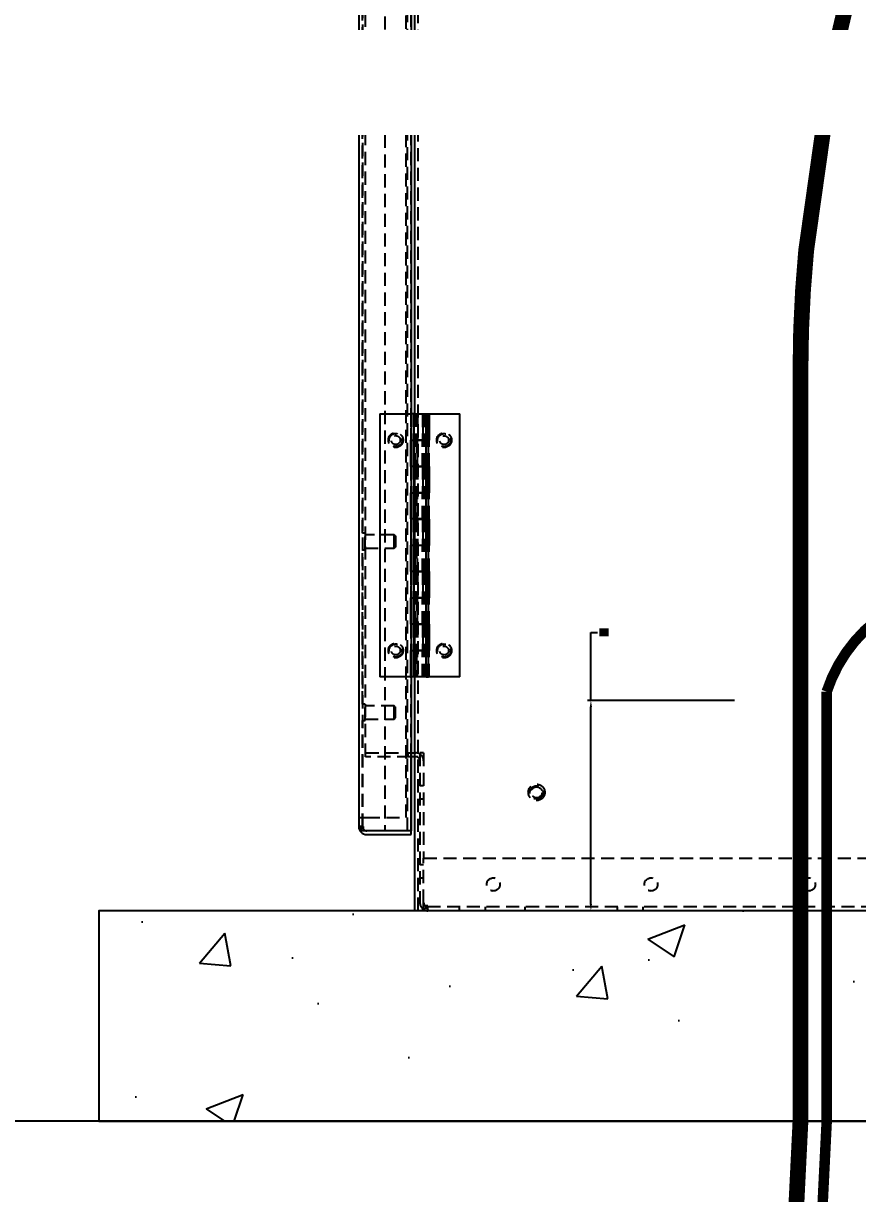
# Model space of a CAD drawing. Header units: feet. Extents: x -208 to 2089, y -974 to 342.
# Drawn here: x 1206.83 to 1222.7, y 88.85 to 111.1 of the extents above; entities that cross this region are included whole.
import ezdxf
from ezdxf import colors
from ezdxf.entities.mleader import LeaderData, LeaderLine
from ezdxf.math import Vec2, Vec3

# ---------------------------------------------------------------- set-up
doc = ezdxf.new("R2010")
doc.units = ezdxf.units.FT
doc.header["$MEASUREMENT"] = 0
doc.linetypes.add('HIDDEN', pattern=[0.375, 0.25, -0.125])
doc.layers.get('Defpoints').update_dxf_attribs({"color": 5})
for name, color, linetype in [('CONC-HATCH', 253, 'Continuous'), ('E-CABL-FO', 120, 'FIBER_OPTIC'), ('E-CABL-UG4', 64, 'GROUND_WIRE_G4'), ('E-DETL', 7, 'Continuous'), ('E-EQPM-ENCL', 8, 'Continuous'), ('E-FIN-GR', 4, 'Continuous'), ('G-ANNO-TEXT', 1, 'Continuous')]:
    doc.layers.add(name, color=color, linetype=linetype)
doc.styles.add('NEI-A', font='arial.ttf', dxfattribs={"height": 0.1})
doc.linetypes.add('FIBER_OPTIC', pattern='A,0.2,-0.05,0,-0.05,0.2,-0.15,["FO",Standard,S=0.1,R=0,X=-0.04,Y=-0.05],-0.25,0.2,-0.05,0,-0.05', length=1.2)
doc.linetypes.add('GROUND_WIRE_G4', pattern='A,1,-0.2,["G4",Standard,S=0.1,R=0,X=-0.1,Y=-0.05],-0.2', length=1.4)
doc.dimstyles.new('NEI-A', dxfattribs={"dimtxt": 0.1, "dimasz": 0.125, "dimexe": 0.0625, "dimexo": 0.0625, "dimgap": 0.0625, "dimtad": 0, "dimtih": 1, "dimtoh": 1, "dimdec": 4, "dimzin": 3, "dimdsep": 46, "dimlunit": 4, "dimtxsty": 'NEI-A', "dimcen": 0, "dimclrt": 256, "dimadec": 0, "dimazin": 0, "dimtfac": 0.75, "dimtdec": 4, "dimtofl": 0, "dimtmove": 0, "dimatfit": 3, "dimfxl": 1, "dimtfill": 2, "dimtfillclr": 256, "dimfrac": 1, "dimtolj": 1, "dimtzin": 0, "dimarcsym": 0})

# ---------------------------------------------------------------- blocks, each defined once
blk = doc.blocks.new('*D26')
at = {"layer": 'Defpoints', "color": 0, "transparency": 16777216}
for p in [(1217.627, 98.229), (1220.419, 98.229), (1220.613, 94.229)]:
    blk.add_point(p, dxfattribs=at)
at = {"layer": 'G-ANNO-TEXT', "color": 0, "lineweight": -2, "transparency": 16777216}
for p, q in [((1217.627, 98.229), (1217.627, 99.522)), ((1217.627, 99.522), (1217.752, 99.522)), ((1220.357, 98.229), (1217.565, 98.229)), ((1217.627, 94.354), (1217.627, 98.104)), ((1220.551, 94.229), (1217.565, 94.229))]:
    blk.add_line(p, q, dxfattribs=at)
at = {"layer": 'G-ANNO-TEXT', "color": 0, "transparency": 16777216}
for points in [[(1217.606, 98.104), (1217.648, 98.104), (1217.627, 98.229)], [(1217.606, 94.354), (1217.648, 94.354), (1217.627, 94.229)]]:
    blk.add_solid(points, dxfattribs=at)
at = {"layer": 'G-ANNO-TEXT', "transparency": 16777216, "insert": (1217.874, 99.522), "char_height": 0.1, "attachment_point": 5, "style": 'NEI-A', "bg_fill": 1, "box_fill_scale": 1.25, "bg_fill_color": 256, "bg_fill_transparency": 0}
blk.add_mtext('\\A1;4"', dxfattribs=at)

msp = doc.modelspace()

# ---------------------------------------------------------------- hatches: boundary and pattern name
at = {"layer": 'CONC-HATCH'}
h = msp.add_hatch(dxfattribs=at)
h.set_pattern_fill('AR-CONC', color=256)
h.set_pattern_definition([(50, (1110.912, 57.507), (7.1726, -0.62752), [0.75, -8.25]), (355, (1110.912, 57.507), (-1.3875, 7.52192), [0.6, -6.6]), (100.4514, (1111.51, 57.4545), (5.7851, 6.8944), [0.6374, -7.01142]), (46.184, (1110.912, 59.507), (10.6724, -1.6552), [1.125, -12.375]), (96.636, (1111.801, 59.369), (9.3466, 9.7412), [0.9561, -10.5171]), (351.184, (1110.912, 59.507), (9.3466, 9.7412), [0.9, -9.9]), (21, (1111.912, 59.007), (5.96907, -4.0262), [0.75, -8.25]), (326, (1111.912, 59.007), (2.43315, 7.2515), [0.6, -6.6]), (71.4514, (1112.4095, 58.671), (8.40222, 3.2253), [0.6374, -7.01142]), (37.5, (1110.912, 57.5068), (0.1216, 3.32894), [0, -6.52, 0, -6.7, 0, -6.625]), (7.5, (1110.912, 57.5068), (2.6307, 3.94412), [0, -3.82, 0, -6.37, 0, -2.525]), (327.5, (1108.682, 57.5068), (5.338224, -0.22555), [0, -2.5, 0, -7.8, 0, -10.35]), (317.5, (1107.682, 57.507), (5.83186, 1.00105), [0, -3.25, 0, -5.18, 0, -7.35])])
h.paths.add_polyline_path([(1208.2712, 94.22906), (1208.2712, 90.22906), (1220.61335, 90.22906), (1220.61335, 94.22906)])
h.paths.add_polyline_path([(1222.61335, 90.22906), (1224.00105, 90.22906), (1224.00105, 94.22906), (1222.61335, 94.22906)])
h.paths.add_polyline_path([(1226.00105, 94.22906), (1226.00105, 90.22906), (1238.3432, 90.22906), (1238.3432, 94.22906)])

# ---------------------------------------------------------------- linework, layer by layer
at = {"layer": 'E-CABL-FO', "linetype": 'Continuous', "const_width": 0.3, "flags": 128}
msp.add_lwpolyline([(1228.06179, 133.81665, -0.11303153), (1225.71871, 120.84556, 0.09117732), (1221.72168, 106.78161, 0.02376714), (1221.61335, 104.50383), (1221.61335, 90.22906, -0.41421356), (1196.61335, 65.22906), (1181.2712, 65.22906)], format="xyb", dxfattribs=at)
at = {"layer": 'E-CABL-UG4', "linetype": 'Continuous', "const_width": 0.2, "flags": 128}
msp.add_lwpolyline([(1230.55281, 103.62918, -0.05586479), (1229.89788, 99.69343, -0.70140316), (1227.0012, 99.35308, 0.58687806), (1222.11257, 98.39505), (1222.11257, 90.22906, -0.41421356), (1196.61335, 64.72983), (1182.84716, 64.72983)], format="xyb", dxfattribs=at)
at = {"layer": 'E-DETL'}
msp.add_lwpolyline([(1208.2712, 90.22906), (1238.3432, 90.22906), (1238.3432, 94.22906), (1208.2712, 94.22906)], close=True, dxfattribs=at)
at = {"layer": 'E-EQPM-ENCL', "linetype": 'HIDDEN'}
for p, q in [((1214.3432, 94.22906), (1214.3432, 154.15706)), ((1213.28258, 150.45205), (1213.28258, 95.82906)), ((1213.3432, 97.15706), (1213.3432, 149.15706)), ((1213.71104, 149.10706), (1213.71104, 95.74906)), ((1214.11402, 95.99906), (1214.11402, 149.11606)), ((1214.13905, 95.74906), (1214.13905, 149.10706)), ((1214.21105, 97.15706), (1214.21104, 149.10706)), ((1213.28302, 101.40531), (1213.28302, 144.87581)), ((1213.21102, 121.42556), (1213.21102, 95.82906)), ((1214.20035, 103.67706), (1214.20035, 103.17707)), ((1214.21057, 103.67706), (1214.21057, 98.67706)), ((1214.21833, 103.67706), (1214.21833, 103.17707)), ((1214.25806, 103.67606), (1214.33907, 103.67606)), ((1214.2712, 103.67706), (1214.2712, 98.67606)), ((1214.28606, 103.67706), (1214.28606, 103.17707)), ((1214.31307, 103.67706), (1214.31307, 103.17707)), ((1214.32745, 103.67706), (1214.32745, 103.17707)), ((1214.33907, 103.67606), (1214.53281, 103.67606)), ((1214.42368, 103.67606), (1214.42368, 103.17606)), ((1214.43806, 103.17707), (1214.43806, 103.67706)), ((1214.46507, 103.67606), (1214.46507, 103.17606)), ((1214.54157, 103.67606), (1214.54157, 103.17606)), ((1214.20957, 102.67705), (1214.20957, 103.17707)), ((1214.25806, 103.17707), (1214.25807, 103.17706)), ((1214.25807, 103.17707), (1214.25806, 103.17606)), ((1214.28606, 102.67705), (1214.28606, 103.17707)), ((1214.31307, 103.17707), (1214.31307, 103.17606)), ((1214.31307, 103.17606), (1214.31307, 102.67606)), ((1214.32745, 102.67705), (1214.32745, 103.17707)), ((1214.42368, 102.67606), (1214.42368, 103.17606)), ((1214.43806, 103.17606), (1214.43807, 103.17707)), ((1214.43806, 102.67606), (1214.43806, 103.17606)), ((1214.46507, 102.67606), (1214.46507, 103.17606)), ((1214.49307, 103.17606), (1214.49307, 103.17707)), ((1214.53282, 102.67606), (1214.53282, 103.17606)), ((1214.55078, 102.67606), (1214.55078, 103.17606)), ((1214.20035, 102.67705), (1214.20035, 102.17706)), ((1214.21833, 102.67705), (1214.21833, 102.17706)), ((1214.25807, 102.67706), (1214.25806, 102.67705)), ((1214.28606, 102.67705), (1214.28606, 102.17706)), ((1214.31307, 102.67606), (1214.31307, 102.17706)), ((1214.32745, 102.67705), (1214.32745, 102.17706)), ((1214.42368, 102.67606), (1214.42368, 102.17605)), ((1214.43806, 102.17706), (1214.43807, 102.67606)), ((1214.46507, 102.67606), (1214.46507, 102.17605)), ((1214.54157, 102.67606), (1214.54157, 102.17605)), ((1214.20957, 101.67706), (1214.20957, 102.17706)), ((1214.25806, 102.17706), (1214.25807, 102.17706)), ((1214.25807, 102.17706), (1214.25806, 102.17605)), ((1214.28606, 101.67706), (1214.28606, 102.17706)), ((1214.31307, 102.17706), (1214.31307, 102.17605)), ((1214.31307, 102.17605), (1214.31307, 101.67605)), ((1214.32745, 101.67706), (1214.32745, 102.17706)), ((1214.42368, 101.67605), (1214.42368, 102.17605)), ((1214.43806, 102.17605), (1214.43807, 102.17706)), ((1214.43806, 101.67605), (1214.43806, 102.17605)), ((1214.46507, 101.67605), (1214.46507, 102.17605)), ((1214.49307, 102.17605), (1214.49307, 102.17706)), ((1214.53282, 101.67605), (1214.53282, 102.17605)), ((1214.55078, 101.67605), (1214.55078, 102.17605)), ((1214.20035, 101.67706), (1214.20035, 101.17706)), ((1214.21833, 101.67706), (1214.21833, 101.17706)), ((1214.25807, 101.67706), (1214.25806, 101.67706)), ((1214.28606, 101.67706), (1214.28606, 101.17706)), ((1214.32745, 101.67706), (1214.32745, 101.17706)), ((1214.31307, 101.67605), (1214.31307, 101.17706)), ((1214.42368, 101.67605), (1214.42368, 101.17606)), ((1214.43806, 101.17706), (1214.43807, 101.67605)), ((1214.46507, 101.67605), (1214.46507, 101.17606)), ((1214.54157, 101.67605), (1214.54157, 101.17606)), ((1213.33297, 101.40531), (1213.28297, 101.40531)), ((1213.88797, 101.37406), (1213.33297, 101.37406)), ((1213.33298, 101.09281), (1213.33298, 101.40531)), ((1213.90798, 101.35406), (1213.88797, 101.37406)), ((1213.90798, 101.35406), (1213.90798, 101.14406)), ((1213.28297, 101.09282), (1213.33297, 101.09282)), ((1213.28302, 98.15531), (1213.28302, 101.09281)), ((1213.33297, 101.12407), (1213.88797, 101.12407)), ((1213.88797, 101.12407), (1213.90798, 101.14406)), ((1214.20957, 100.67706), (1214.20957, 101.17706)), ((1214.25806, 101.17706), (1214.25807, 101.17706)), ((1214.25807, 101.17706), (1214.25806, 101.17606)), ((1214.28606, 100.67706), (1214.28606, 101.17706)), ((1214.31307, 101.17706), (1214.31307, 101.17606)), ((1214.31307, 101.17606), (1214.31307, 100.67606)), ((1214.32745, 100.67706), (1214.32745, 101.17706)), ((1214.42368, 100.67606), (1214.42368, 101.17606)), ((1214.43806, 101.17606), (1214.43807, 101.17706)), ((1214.43806, 100.67606), (1214.43806, 101.17606)), ((1214.46507, 100.67606), (1214.46507, 101.17606)), ((1214.49307, 101.17606), (1214.49307, 101.17706)), ((1214.53282, 100.67606), (1214.53282, 101.17606)), ((1214.55078, 100.67606), (1214.55078, 101.17606)), ((1214.20035, 100.67706), (1214.20035, 100.17707)), ((1214.21833, 100.67706), (1214.21833, 100.17707)), ((1214.25807, 100.67706), (1214.25806, 100.67706)), ((1214.28606, 100.67706), (1214.28606, 100.17707)), ((1214.31307, 100.67606), (1214.31307, 100.17707)), ((1214.32745, 100.67706), (1214.32745, 100.17707)), ((1214.42368, 100.67606), (1214.42368, 100.17606)), ((1214.43806, 100.17707), (1214.43807, 100.67606)), ((1214.46507, 100.67606), (1214.46507, 100.17606)), ((1214.54157, 100.67606), (1214.54157, 100.17606)), ((1214.20957, 99.67705), (1214.20957, 100.17707)), ((1214.25806, 100.17707), (1214.25807, 100.17706)), ((1214.25807, 100.17707), (1214.25806, 100.17606)), ((1214.28606, 99.67705), (1214.28606, 100.17707)), ((1214.31307, 100.17707), (1214.31307, 100.17606)), ((1214.31307, 100.17606), (1214.31307, 99.67607)), ((1214.32745, 99.67705), (1214.32745, 100.17707)), ((1214.42368, 99.67607), (1214.42368, 100.17606)), ((1214.43806, 100.17606), (1214.43807, 100.17707)), ((1214.43806, 99.67607), (1214.43806, 100.17606)), ((1214.46507, 99.67607), (1214.46507, 100.17606)), ((1214.49307, 100.17606), (1214.49307, 100.17707)), ((1214.53282, 99.67607), (1214.53282, 100.17606)), ((1214.55078, 99.67607), (1214.55078, 100.17606)), ((1214.20035, 99.67705), (1214.20035, 99.17706)), ((1214.21833, 99.67705), (1214.21833, 99.17706)), ((1214.25807, 99.67706), (1214.25806, 99.67705)), ((1214.28606, 99.67705), (1214.28606, 99.17706)), ((1214.31307, 99.67607), (1214.31307, 99.17706)), ((1214.32745, 99.67705), (1214.32745, 99.17706)), ((1214.42368, 99.67607), (1214.42368, 99.17605)), ((1214.43806, 99.17706), (1214.43807, 99.67607)), ((1214.46507, 99.67607), (1214.46507, 99.17605)), ((1214.54157, 99.67607), (1214.54157, 99.17605)), ((1214.20957, 98.67706), (1214.20957, 99.17706)), ((1214.25806, 99.17706), (1214.25807, 99.17706)), ((1214.25807, 99.17706), (1214.25806, 99.17605)), ((1214.28606, 98.67706), (1214.28606, 99.17706)), ((1214.31307, 99.17706), (1214.31307, 99.17605)), ((1214.31307, 99.17605), (1214.31307, 98.67605)), ((1214.32745, 98.67706), (1214.32745, 99.17706)), ((1214.42368, 98.67605), (1214.42368, 99.17605)), ((1214.43806, 99.17605), (1214.43807, 99.17706)), ((1214.43806, 98.67605), (1214.43806, 99.17605)), ((1214.46507, 98.67605), (1214.46507, 99.17605)), ((1214.49307, 99.17605), (1214.49307, 99.17706)), ((1214.53282, 98.67605), (1214.53282, 99.17605)), ((1214.55078, 98.67605), (1214.55078, 99.17605)), ((1213.61557, 98.67706), (1213.61557, 98.67706)), ((1214.41207, 98.67706), (1214.21833, 98.67706)), ((1214.49307, 98.67706), (1214.41208, 98.67706)), ((1214.54157, 98.67606), (1214.54157, 98.67606)), ((1213.33262, 98.15532), (1213.28261, 98.15532)), ((1213.33261, 97.84281), (1213.33261, 98.15531)), ((1213.88761, 98.12407), (1213.33262, 98.12407)), ((1213.90762, 98.10406), (1213.88761, 98.12407)), ((1213.88761, 97.87406), (1213.90762, 97.89405)), ((1213.90761, 98.10406), (1213.90761, 97.89406)), ((1213.90761, 97.89406), (1213.90761, 97.89406)), ((1213.28261, 97.84281), (1213.33262, 97.84281)), ((1213.28302, 95.82906), (1213.28302, 97.84281)), ((1213.33261, 97.84281), (1213.33261, 97.84281)), ((1213.33262, 97.87406), (1213.88761, 97.87406)), ((1213.34321, 97.22906), (1214.29445, 97.22906)), ((1214.1432, 97.22906), (1214.1432, 97.15706)), ((1214.44645, 97.22906), (1214.37445, 97.22906)), ((1214.37445, 97.22906), (1214.37445, 94.38106)), ((1214.44645, 97.22906), (1214.44645, 97.22906)), ((1214.44645, 97.22906), (1214.44645, 95.22906)), ((1214.1912, 97.15706), (1213.3432, 97.15706)), ((1214.21057, 97.15706), (1214.1912, 97.15706)), ((1214.3432, 97.15706), (1214.2712, 97.15706)), ((1214.44645, 96.60407), (1214.37445, 96.60407)), ((1214.37445, 96.35406), (1214.44645, 96.35406)), ((1213.21102, 95.99906), (1213.28302, 95.99906)), ((1213.28302, 95.99906), (1213.36302, 95.99906)), ((1213.36302, 95.99906), (1214.11402, 95.99906)), ((1213.28927, 95.79805), (1213.2229, 95.77017)), ((1213.27686, 95.82906), (1213.25146, 95.82906)), ((1213.2519, 95.74906), (1213.2519, 95.82906)), ((1213.27686, 95.82906), (1213.28257, 95.82906)), ((1213.28257, 95.82906), (1213.28257, 95.82906)), ((1213.30409, 95.82906), (1213.28257, 95.82906)), ((1213.30454, 95.82906), (1213.30409, 95.82906)), ((1213.3041, 95.74906), (1213.3041, 95.82906)), ((1213.30455, 95.74906), (1213.30455, 95.82906)), ((1214.44645, 94.38106), (1214.44645, 95.22906)), ((1214.44645, 95.22906), (1232.09595, 95.22906)), ((1214.44645, 95.10406), (1214.37445, 95.10406)), ((1214.37445, 94.85407), (1214.44645, 94.85407)), ((1214.44645, 94.2701), (1214.44645, 94.38106)), ((1214.52645, 94.32258), (1214.44645, 94.32266)), ((1214.44645, 94.26994), (1214.44645, 94.2701)), ((1214.52645, 94.26994), (1214.44645, 94.2701)), ((1214.52645, 94.30106), (1214.52645, 94.32258)), ((1214.52645, 94.30106), (1214.52645, 94.29529)), ((1214.52645, 94.30106), (1214.52645, 94.30106)), ((1232.01595, 94.30106), (1214.52645, 94.30106)), ((1214.52645, 94.26994), (1214.52645, 94.29528)), ((1214.52645, 94.26994), (1214.52645, 94.26994)), ((1214.52645, 94.25183), (1214.52645, 94.26994)), ((1214.52645, 94.25183), (1214.52645, 94.22906)), ((1215.12445, 94.30106), (1215.12445, 94.22906)), ((1215.62445, 94.22906), (1215.62445, 94.30106)), ((1216.37445, 94.22906), (1216.37445, 94.30106)), ((1218.12445, 94.30106), (1218.12445, 94.22906)), ((1218.62445, 94.22906), (1218.62445, 94.30106))]:
    msp.add_line(p, q, dxfattribs=at)
at = {"layer": 'E-EQPM-ENCL', "linetype": 'Continuous'}
for p, q in [((1213.21058, 150.45206), (1213.21058, 95.82906)), ((1214.21057, 120.64056), (1214.21057, 103.67706)), ((1214.2712, 120.64006), (1214.2712, 103.67706)), ((1213.61557, 103.67706), (1214.20957, 103.67706)), ((1213.61557, 103.67706), (1213.61557, 98.67706)), ((1214.25806, 103.67706), (1214.20957, 103.67706)), ((1214.20957, 103.67706), (1214.20957, 103.17707)), ((1214.25806, 103.67706), (1214.25806, 103.17707)), ((1214.25807, 103.67706), (1214.49307, 103.67706)), ((1214.49307, 103.17707), (1214.49307, 103.67706)), ((1214.53281, 103.67606), (1214.55078, 103.67606)), ((1214.53282, 103.17606), (1214.53282, 103.67606)), ((1214.55078, 103.67606), (1215.13557, 103.67606)), ((1214.55078, 103.67606), (1214.55078, 103.17606)), ((1215.13557, 98.67606), (1215.13557, 103.67606)), ((1214.20035, 102.67705), (1214.20035, 103.17707)), ((1214.20036, 103.17706), (1214.20957, 103.17706)), ((1214.20957, 103.17706), (1214.25806, 103.17707)), ((1214.21833, 103.17707), (1214.21833, 102.67705)), ((1214.25806, 103.17606), (1214.25806, 102.67606)), ((1214.25807, 103.17706), (1214.49307, 103.17706)), ((1214.49307, 103.17606), (1214.25807, 103.17606)), ((1214.54157, 103.17606), (1214.49307, 103.17606)), ((1214.49307, 102.67606), (1214.49307, 103.17606)), ((1214.54157, 102.67606), (1214.54157, 103.17606)), ((1214.55078, 103.17606), (1214.54157, 103.17606)), ((1214.20957, 102.67706), (1214.20036, 102.67706)), ((1214.25806, 102.67705), (1214.20957, 102.67706)), ((1214.20957, 102.67705), (1214.20957, 102.17706)), ((1214.25807, 102.67606), (1214.25806, 102.17706)), ((1214.49307, 102.67706), (1214.25807, 102.67706)), ((1214.25807, 102.67606), (1214.49307, 102.67606)), ((1214.49307, 102.17706), (1214.49307, 102.67606)), ((1214.49307, 102.67606), (1214.54157, 102.67606)), ((1214.53282, 102.17605), (1214.53282, 102.67606)), ((1214.54157, 102.67606), (1214.55078, 102.67606)), ((1214.55078, 102.67606), (1214.55078, 102.17605)), ((1214.20035, 101.67706), (1214.20035, 102.17706)), ((1214.20036, 102.17706), (1214.20957, 102.17706)), ((1214.20957, 102.17706), (1214.25806, 102.17706)), ((1214.21833, 102.17706), (1214.21833, 101.67706)), ((1214.25806, 102.17605), (1214.25806, 101.67605)), ((1214.25807, 102.17706), (1214.49307, 102.17706)), ((1214.49307, 102.17606), (1214.25807, 102.17606)), ((1214.54157, 102.17606), (1214.49307, 102.17606)), ((1214.49307, 101.67605), (1214.49307, 102.17605)), ((1214.55078, 102.17606), (1214.54157, 102.17606)), ((1214.54157, 101.67605), (1214.54157, 102.17605)), ((1214.20957, 101.67706), (1214.20036, 101.67706)), ((1214.25806, 101.67706), (1214.20957, 101.67706)), ((1214.20957, 101.67706), (1214.20957, 101.17706)), ((1214.49307, 101.67706), (1214.25807, 101.67706)), ((1214.25807, 101.67605), (1214.25806, 101.17706)), ((1214.25807, 101.67606), (1214.49307, 101.67606)), ((1214.49307, 101.67606), (1214.54157, 101.67606)), ((1214.49307, 101.17706), (1214.49307, 101.67605)), ((1214.53282, 101.17606), (1214.53282, 101.67605)), ((1214.54157, 101.67606), (1214.55078, 101.67606)), ((1214.55078, 101.67605), (1214.55078, 101.17606)), ((1214.20035, 100.67706), (1214.20035, 101.17706)), ((1214.20036, 101.17706), (1214.20957, 101.17706)), ((1214.20957, 101.17706), (1214.25806, 101.17706)), ((1214.21833, 101.17706), (1214.21833, 100.67706)), ((1214.25806, 101.17606), (1214.25806, 100.67606)), ((1214.25807, 101.17706), (1214.49307, 101.17706)), ((1214.49307, 101.17606), (1214.25807, 101.17606)), ((1214.54157, 101.17606), (1214.49307, 101.17606)), ((1214.49307, 100.67606), (1214.49307, 101.17606)), ((1214.54157, 100.67606), (1214.54157, 101.17606)), ((1214.55078, 101.17606), (1214.54157, 101.17606)), ((1214.20957, 100.67706), (1214.20036, 100.67706)), ((1214.25806, 100.67706), (1214.20957, 100.67706)), ((1214.20957, 100.67706), (1214.20957, 100.17707)), ((1214.25807, 100.67606), (1214.25806, 100.17707)), ((1214.49307, 100.67706), (1214.25807, 100.67706)), ((1214.25807, 100.67606), (1214.49307, 100.67606)), ((1214.49307, 100.17707), (1214.49307, 100.67606)), ((1214.49307, 100.67606), (1214.54157, 100.67606)), ((1214.53282, 100.17606), (1214.53282, 100.67606)), ((1214.54157, 100.67606), (1214.55078, 100.67606)), ((1214.55078, 100.67606), (1214.55078, 100.17606)), ((1214.20035, 99.67705), (1214.20035, 100.17707)), ((1214.20036, 100.17706), (1214.20957, 100.17706)), ((1214.20957, 100.17706), (1214.25806, 100.17707)), ((1214.21833, 100.17707), (1214.21833, 99.67705)), ((1214.25806, 100.17606), (1214.25806, 99.67607)), ((1214.25807, 100.17706), (1214.49307, 100.17706)), ((1214.49307, 100.17606), (1214.25807, 100.17606)), ((1214.54157, 100.17606), (1214.49307, 100.17606)), ((1214.49307, 99.67607), (1214.49307, 100.17606)), ((1214.54157, 99.67607), (1214.54157, 100.17606)), ((1214.55078, 100.17606), (1214.54157, 100.17606)), ((1214.20957, 99.67706), (1214.20036, 99.67706)), ((1214.25806, 99.67705), (1214.20957, 99.67706)), ((1214.20957, 99.67705), (1214.20957, 99.17706)), ((1214.25807, 99.67607), (1214.25806, 99.17706)), ((1214.49307, 99.67706), (1214.25807, 99.67706)), ((1214.25807, 99.67606), (1214.49307, 99.67606)), ((1214.49307, 99.17706), (1214.49307, 99.67607)), ((1214.49307, 99.67606), (1214.54157, 99.67606)), ((1214.53282, 99.17605), (1214.53282, 99.67607)), ((1214.54157, 99.67606), (1214.55078, 99.67606)), ((1214.55078, 99.67607), (1214.55078, 99.17605)), ((1214.20035, 98.67706), (1214.20035, 99.17706)), ((1214.20036, 99.17706), (1214.20957, 99.17706)), ((1214.20957, 99.17706), (1214.25806, 99.17706)), ((1214.21833, 99.17706), (1214.21833, 98.67706)), ((1214.25806, 99.17605), (1214.25806, 98.67605)), ((1214.25807, 99.17706), (1214.49307, 99.17706)), ((1214.49307, 99.17606), (1214.25807, 99.17606)), ((1214.54157, 99.17606), (1214.49307, 99.17606)), ((1214.49307, 98.67605), (1214.49307, 99.17605)), ((1214.55078, 99.17606), (1214.54157, 99.17606)), ((1214.54157, 98.67605), (1214.54157, 99.17605)), ((1214.20036, 98.67706), (1213.61557, 98.67706)), ((1214.21833, 98.67706), (1214.20036, 98.67706)), ((1214.21057, 98.67706), (1214.21057, 95.74906)), ((1214.49307, 98.67606), (1214.25807, 98.67606)), ((1214.2712, 98.67606), (1214.2712, 94.22906)), ((1214.49307, 98.67606), (1214.54157, 98.67605)), ((1215.13557, 98.67606), (1214.54157, 98.67606)), ((1214.2712, 97.15706), (1214.21057, 97.15706)), ((1214.21104, 95.74906), (1214.21105, 97.15706)), ((1213.21057, 95.82906), (1213.23333, 95.82906)), ((1213.25146, 95.82906), (1213.23333, 95.82906)), ((1213.25145, 95.74906), (1213.25145, 95.82906)), ((1213.36257, 95.74906), (1213.25146, 95.74906)), ((1214.21057, 95.74906), (1213.36257, 95.74906)), ((1213.36257, 95.67706), (1214.21057, 95.67706)), ((1214.21057, 95.74906), (1214.21104, 95.74906)), ((1214.21057, 95.67706), (1214.21057, 95.74906)), ((1214.21057, 95.67706), (1214.21103, 95.67706)), ((1214.21103, 95.67706), (1214.21103, 95.74906)), ((1214.4232, 94.22906), (1214.2712, 94.22906)), ((1232.1912, 94.22906), (1214.4232, 94.22906))]:
    msp.add_line(p, q, dxfattribs=at)
at = {"layer": 'E-EQPM-ENCL', "linetype": 'HIDDEN'}
for points in [[(1213.88797, 101.12407), (1213.88798, 101.12413, 0.05107416), (1213.88798, 101.12431, 0.00389831), (1213.88798, 101.12464, 0.00104741), (1213.88798, 101.12509, -0.00002502), (1213.88798, 101.12569, -0.00014629), (1213.88798, 101.12642, -0.00000543), (1213.88798, 101.12731, 0.00002006), (1213.88798, 101.12834, -0.00000212), (1213.88798, 101.12952, -0.00000633), (1213.88798, 101.13086, -0.00000169), (1213.88798, 101.13235, -0.00000042), (1213.88798, 101.134, -0.00000107), (1213.88798, 101.13581, -0.00000111), (1213.88798, 101.13777, -0.00000081), (1213.88798, 101.13988, -0.00000066), (1213.88798, 101.14215, -0.00000062), (1213.88798, 101.14457, -0.00000056), (1213.88798, 101.14713, -0.0000005), (1213.88798, 101.14985, -0.00000045), (1213.88798, 101.1527, -0.00000041), (1213.88798, 101.15569, -0.00000038), (1213.88798, 101.1588, -0.00000035), (1213.88798, 101.16205, -0.00000032), (1213.88798, 101.16541, -0.0000003), (1213.88798, 101.16888, -0.00000028), (1213.88798, 101.17246, -0.00000026), (1213.88798, 101.17613, -0.00000025), (1213.88798, 101.17989, -0.00000023), (1213.88798, 101.18373, -0.00000022), (1213.88798, 101.18764, -0.00000021), (1213.88798, 101.19161, -0.0000002), (1213.88798, 101.19564, -0.00000019), (1213.88798, 101.19971, -0.00000019), (1213.88798, 101.20382, -0.00000018), (1213.88798, 101.20796, -0.00000017), (1213.88798, 101.21211, -0.00000017), (1213.88798, 101.21628, -0.00000016), (1213.88798, 101.22044, -0.00000016), (1213.88798, 101.2246, -0.00000015), (1213.88798, 101.22875, -0.00000015), (1213.88798, 101.23288, -0.00000015), (1213.88798, 101.23698, -0.00000015), (1213.88798, 101.24105, -0.00000014), (1213.88798, 101.24508, -0.00000014), (1213.88798, 101.24906, -0.00000014), (1213.88798, 101.25304, -0.00000014), (1213.88798, 101.25707, -0.00000014), (1213.88798, 101.26114, -0.00000014), (1213.88798, 101.26524, -0.00000015), (1213.88798, 101.26937, -0.00000015), (1213.88798, 101.27351, -0.00000015), (1213.88798, 101.27768, -0.00000015), (1213.88798, 101.28184, -0.00000016), (1213.88798, 101.28601, -0.00000016), (1213.88798, 101.29016, -0.00000017), (1213.88798, 101.2943, -0.00000017), (1213.88798, 101.29841, -0.00000018), (1213.88798, 101.30248, -0.00000019), (1213.88798, 101.3065, -0.00000019), (1213.88798, 101.31048, -0.0000002), (1213.88798, 101.31439, -0.00000021), (1213.88798, 101.31823, -0.00000022), (1213.88798, 101.32199, -0.00000023), (1213.88798, 101.32566, -0.00000025), (1213.88798, 101.32924, -0.00000026), (1213.88798, 101.33271, -0.00000028), (1213.88798, 101.33607, -0.0000003), (1213.88798, 101.33931, -0.00000032), (1213.88798, 101.34243, -0.00000035), (1213.88798, 101.34542, -0.00000037), (1213.88798, 101.34827, -0.00000041), (1213.88798, 101.35098, -0.00000046), (1213.88798, 101.35355, -0.0000005), (1213.88798, 101.35597, -0.00000052), (1213.88798, 101.35824, -0.00000063), (1213.88798, 101.36035, -0.00000085), (1213.88798, 101.36231, -0.00000078), (1213.88798, 101.36412, -0.00000022), (1213.88798, 101.36576, -0.00000119), (1213.88798, 101.36726, -0.00000466), (1213.88798, 101.36859, -0.00000117), (1213.88798, 101.36978, 0.00001488), (1213.88798, 101.37081, -0.00000401), (1213.88798, 101.3717, -0.0000943), (1213.88798, 101.37242, -0.00000156), (1213.88798, 101.37303, 0.00050311), (1213.88798, 101.37358, 0.00079287), (1213.88797, 101.37406, 0.00088914)], [(1213.88797, 101.37406), (1213.88797, 101.37392, -0.00197711), (1213.88797, 101.37347, -0.00013949), (1213.88797, 101.37271, -0.000048), (1213.88797, 101.37164, -0.00002566), (1213.88798, 101.37022, -0.00001542), (1213.88798, 101.36847, -0.00001043), (1213.88798, 101.36635, -0.00000744), (1213.88798, 101.3639, -0.0000057), (1213.88798, 101.36108, -0.00000445), (1213.88798, 101.35791, -0.00000363), (1213.88798, 101.3544, -0.000003), (1213.88798, 101.35056, -0.00000255), (1213.88798, 101.34639, -0.00000219), (1213.88798, 101.34192, -0.00000192), (1213.88798, 101.33715, -0.00000169), (1213.88798, 101.33213, -0.00000151), (1213.88798, 101.32686, -0.00000138), (1213.88798, 101.32138, -0.00000128), (1213.88798, 101.31569, -0.00000115), (1213.88798, 101.30988, -0.00000101), (1213.88798, 101.30396, -0.00000102), (1213.88798, 101.29786, -0.00000111), (1213.88798, 101.29154, -0.00000083), (1213.88798, 101.28555, -0.00000035), (1213.88798, 101.2801, -0.00000103), (1213.88797, 101.27318, -0.00000165), (1213.88797, 101.2627, -0.00000082), (1213.88797, 101.24906, -0.00000045)], [(1213.88797, 101.24906), (1213.88797, 101.24315, -0.00000075), (1213.88797, 101.23716, -0.00000071), (1213.88797, 101.23108, -0.00000071), (1213.88797, 101.22494, -0.00000075), (1213.88798, 101.21876, -0.00000078), (1213.88798, 101.21257, -0.00000081), (1213.88798, 101.2064, -0.00000084), (1213.88798, 101.20027, -0.00000089), (1213.88798, 101.19421, -0.00000094), (1213.88798, 101.18825, -0.000001), (1213.88798, 101.18242, -0.00000107), (1213.88798, 101.17674, -0.00000115), (1213.88798, 101.17126, -0.00000126), (1213.88798, 101.16599, -0.00000138), (1213.88798, 101.16097, -0.00000152), (1213.88798, 101.15621, -0.00000169), (1213.88798, 101.15174, -0.00000192), (1213.88798, 101.14756, -0.00000223), (1213.88798, 101.14372, -0.00000254), (1213.88798, 101.14021, -0.00000281), (1213.88798, 101.13705, -0.00000366), (1213.88798, 101.13423, -0.00000533), (1213.88798, 101.13176, -0.0000056), (1213.88798, 101.12966, -0.00000293), (1213.88798, 101.12794, -0.00001081), (1213.88797, 101.12648, -0.00003832), (1213.88797, 101.12519, -0.00005583), (1213.88797, 101.12407, -0.0000687)], [(1213.88761, 97.87406), (1213.88761, 97.87412, 0.05746155), (1213.88761, 97.87431, 0.00516344), (1213.88761, 97.87464, 0.00142036), (1213.88761, 97.87509, -0.00002984), (1213.88761, 97.87569, -0.00019546), (1213.88761, 97.87642, -0.00000571), (1213.88761, 97.87731, 0.00002828), (1213.88761, 97.87834, -0.00000198), (1213.88761, 97.87952, -0.00000787), (1213.88761, 97.88086, -0.00000173), (1213.88761, 97.88235, -0.00000011), (1213.88761, 97.884, -0.00000106), (1213.88761, 97.88581, -0.00000117), (1213.88761, 97.88777, -0.00000081), (1213.88761, 97.88988, -0.00000065), (1213.88761, 97.89215, -0.00000062), (1213.88761, 97.89457, -0.00000056), (1213.88761, 97.89713, -0.0000005), (1213.88761, 97.89985, -0.00000045), (1213.88761, 97.9027, -0.00000041), (1213.88761, 97.90569, -0.00000038), (1213.88761, 97.9088, -0.00000035), (1213.88761, 97.91205, -0.00000032), (1213.88761, 97.91541, -0.0000003), (1213.88761, 97.91888, -0.00000028), (1213.88761, 97.92246, -0.00000026), (1213.88761, 97.92613, -0.00000025), (1213.88761, 97.92989, -0.00000023), (1213.88761, 97.93373, -0.00000022), (1213.88761, 97.93764, -0.00000021), (1213.88761, 97.94161, -0.0000002), (1213.88761, 97.94564, -0.00000019), (1213.88761, 97.94971, -0.00000019), (1213.88761, 97.95382, -0.00000018), (1213.88761, 97.95796, -0.00000017), (1213.88761, 97.96211, -0.00000017), (1213.88761, 97.96628, -0.00000016), (1213.88761, 97.97044, -0.00000016), (1213.88761, 97.9746, -0.00000015), (1213.88761, 97.97875, -0.00000015), (1213.88761, 97.98288, -0.00000015), (1213.88761, 97.98698, -0.00000015), (1213.88761, 97.99105, -0.00000014), (1213.88761, 97.99508, -0.00000014), (1213.88761, 97.99906, -0.00000014), (1213.88761, 98.00304, -0.00000014), (1213.88761, 98.00707, -0.00000014), (1213.88761, 98.01114, -0.00000014), (1213.88761, 98.01524, -0.00000015), (1213.88761, 98.01937, -0.00000015), (1213.88761, 98.02351, -0.00000015), (1213.88761, 98.02768, -0.00000015), (1213.88761, 98.03184, -0.00000016), (1213.88761, 98.03601, -0.00000016), (1213.88761, 98.04016, -0.00000017), (1213.88761, 98.0443, -0.00000017), (1213.88761, 98.04841, -0.00000018), (1213.88761, 98.05248, -0.00000019), (1213.88761, 98.0565, -0.00000019), (1213.88761, 98.06048, -0.0000002), (1213.88761, 98.06439, -0.00000021), (1213.88761, 98.06823, -0.00000022), (1213.88761, 98.07199, -0.00000023), (1213.88761, 98.07566, -0.00000025), (1213.88761, 98.07924, -0.00000026), (1213.88761, 98.08271, -0.00000028), (1213.88761, 98.08607, -0.0000003), (1213.88761, 98.08931, -0.00000032), (1213.88761, 98.09243, -0.00000035), (1213.88761, 98.09542, -0.00000037), (1213.88761, 98.09827, -0.00000041), (1213.88761, 98.10098, -0.00000046), (1213.88761, 98.10355, -0.0000005), (1213.88761, 98.10597, -0.00000051), (1213.88761, 98.10824, -0.00000063), (1213.88761, 98.11035, -0.00000091), (1213.88761, 98.11231, -0.00000077), (1213.88761, 98.11412, 0.00000003), (1213.88761, 98.11576, -0.00000123), (1213.88761, 98.11726, -0.00000588), (1213.88761, 98.11859, -0.00000102), (1213.88761, 98.11978, 0.00002095), (1213.88761, 98.12081, -0.00000455), (1213.88761, 98.1217, -0.00012712), (1213.88761, 98.12242, -0.00000041), (1213.88761, 98.12303, 0.00068502), (1213.88761, 98.12358, 0.0010667), (1213.88761, 98.12407, 0.0011816)], [(1213.88761, 98.12407), (1213.88761, 98.12393, -0.00244218), (1213.88761, 98.12348, -0.00017359), (1213.88761, 98.12272, -0.00005979), (1213.88761, 98.12165, -0.00003197), (1213.88761, 98.12023, -0.00001921), (1213.88761, 98.11847, -0.000013), (1213.88761, 98.11636, -0.00000927), (1213.88761, 98.1139, -0.0000071), (1213.88761, 98.11108, -0.00000555), (1213.88761, 98.10792, -0.00000453), (1213.88761, 98.1044, -0.00000374), (1213.88761, 98.10056, -0.00000318), (1213.88761, 98.09639, -0.00000273), (1213.88761, 98.09192, -0.0000024), (1213.88762, 98.08715, -0.00000211), (1213.88762, 98.08213, -0.00000189), (1213.88762, 98.07686, -0.00000172), (1213.88762, 98.07138, -0.00000159), (1213.88762, 98.06569, -0.00000143), (1213.88762, 98.05987, -0.00000126), (1213.88762, 98.05396, -0.00000128), (1213.88762, 98.04785, -0.00000138), (1213.88762, 98.04153, -0.00000104), (1213.88762, 98.03555, -0.00000044), (1213.88762, 98.0301, -0.00000129), (1213.88762, 98.02318, -0.00000205), (1213.88762, 98.01269, -0.00000102), (1213.88762, 97.99906, -0.00000056)], [(1213.88762, 97.99906), (1213.88762, 97.99315, -0.00000093), (1213.88762, 97.98715, -0.00000089), (1213.88762, 97.98107, -0.00000088), (1213.88762, 97.97493, -0.00000094), (1213.88762, 97.96876, -0.00000097), (1213.88762, 97.96257, -0.00000101), (1213.88762, 97.95639, -0.00000105), (1213.88762, 97.95026, -0.00000111), (1213.88762, 97.9442, -0.00000117), (1213.88762, 97.93824, -0.00000125), (1213.88762, 97.93241, -0.00000134), (1213.88762, 97.92674, -0.00000144), (1213.88762, 97.92126, -0.00000157), (1213.88762, 97.91599, -0.00000172), (1213.88762, 97.91097, -0.0000019), (1213.88761, 97.9062, -0.0000021), (1213.88761, 97.90173, -0.0000024), (1213.88761, 97.89756, -0.00000278), (1213.88761, 97.89372, -0.00000317), (1213.88761, 97.8902, -0.00000351), (1213.88761, 97.88704, -0.00000456), (1213.88761, 97.88422, -0.00000665), (1213.88761, 97.88175, -0.00000698), (1213.88761, 97.87965, -0.00000365), (1213.88761, 97.87793, -0.00001348), (1213.88761, 97.87648, -0.00004778), (1213.88761, 97.87518, -0.00006959), (1213.88761, 97.87406, -0.0000856)], [(1214.44645, 94.38106), (1214.44648, 94.37894, 0.00645053), (1214.44656, 94.37683, 0.00651823), (1214.4467, 94.37473, 0.00653626), (1214.44689, 94.37263, 0.00650751), (1214.44714, 94.37055, 0.00649818), (1214.44744, 94.36848, 0.00649173), (1214.44779, 94.36642, 0.00648805), (1214.4482, 94.36438, 0.00647776), (1214.44866, 94.36235, 0.00647313), (1214.44917, 94.36034, 0.00646531), (1214.44973, 94.35834, 0.00646159), (1214.45034, 94.35636, 0.00645534), (1214.45101, 94.3544, 0.00645256), (1214.45172, 94.35246, 0.00644839), (1214.45248, 94.35054, 0.00644682), (1214.45329, 94.34864, 0.00644488), (1214.45416, 94.34676, 0.00644466), (1214.45506, 94.3449, 0.00644504), (1214.45602, 94.34307, 0.0064462), (1214.45703, 94.34127, 0.00644892), (1214.45808, 94.33949, 0.00645142), (1214.45918, 94.33773, 0.00645638), (1214.46032, 94.33601, 0.00646008), (1214.46151, 94.33431, 0.00646707), (1214.46275, 94.33264, 0.00647179), (1214.46402, 94.33101, 0.00648066), (1214.46535, 94.3294, 0.00648591), (1214.46672, 94.32783, 0.00649591), (1214.46813, 94.32629, 0.0065019), (1214.46958, 94.32478, 0.0065137), (1214.47108, 94.32331, 0.00651821), (1214.47262, 94.32188, 0.00652877), (1214.4742, 94.32048, 0.0065358), (1214.47582, 94.31912, 0.00654751), (1214.47749, 94.3178, 0.00654787), (1214.47919, 94.31651, 0.00657608), (1214.48093, 94.31528, 0.00658248), (1214.4827, 94.31409, 0.00660116), (1214.48449, 94.31295, 0.00662569), (1214.48631, 94.31186, 0.00659506), (1214.48816, 94.31082, 0.00657539), (1214.49002, 94.30983, 0.00656688), (1214.49191, 94.3089, 0.00656788), (1214.49383, 94.30801, 0.00656619), (1214.49576, 94.30718, 0.00654311), (1214.49771, 94.3064, 0.00649613), (1214.49968, 94.30567, 0.00654672), (1214.50166, 94.30499, 0.0066717), (1214.50367, 94.30437, 0.00648091), (1214.50568, 94.3038, 0.00604938), (1214.5077, 94.30328, 0.00667178), (1214.50976, 94.30282, 0.00795496), (1214.51188, 94.30241, 0.00603773), (1214.51388, 94.30205, 0.00205867), (1214.5157, 94.30176, 0.00852122), (1214.51805, 94.3015, 0.01470886), (1214.52168, 94.30127, 0.00717471), (1214.52645, 94.30106, 0.00378613)]]:
    msp.add_lwpolyline(points, format="xyb", dxfattribs=at)
for centre, radius in [((1213.91557, 103.17706), 0.1405), ((1213.91557, 103.17706), 0.1405), ((1213.91557, 103.17706), 0.125), ((1213.91558, 103.17706), 0.085), ((1214.83557, 103.17606), 0.1405), ((1214.83557, 103.17606), 0.125), ((1214.83557, 103.17606), 0.085), ((1213.91557, 99.17706), 0.1405), ((1213.91557, 99.17706), 0.1405), ((1213.91557, 99.17706), 0.125), ((1213.91558, 99.17706), 0.085), ((1214.83557, 99.17606), 0.1405), ((1214.83557, 99.17606), 0.125), ((1214.83557, 99.17606), 0.085), ((1216.5932, 96.47906), 0.15625), ((1216.5932, 96.47906), 0.125), ((1216.5932, 96.47906), 0.105), ((1215.7712, 94.72906), 0.125), ((1218.7712, 94.72906), 0.125), ((1221.7712, 94.72906), 0.125)]:
    msp.add_circle(centre, radius, dxfattribs=at)
for centre, radius, start, end in [((1214.29445, 97.07706), 0.152, 58.243136, 89.999996), ((1214.29445, 97.07706), 0.08, 0.000011, 89.999993), ((1214.29445, 97.07706), 0.152, 0, 58.243136), ((1213.36302, 95.82906), 0.08, 180, 270), ((1214.52645, 94.38106), 0.152, 180, 270)]:
    msp.add_arc(centre, radius, start, end, dxfattribs=at)
at = {"layer": 'E-EQPM-ENCL', "linetype": 'Continuous'}
msp.add_arc((1213.36302, 95.82906), 0.152, 180, 270, dxfattribs=at)
at = {"layer": 'E-FIN-GR', "flags": 128}
msp.add_lwpolyline([(1284.22615, 90.22906), (999.51956, 90.22906)], dxfattribs=at)

# ---------------------------------------------------------------- dimensions: what is measured, and where the dimension line sits
at = {"layer": 'G-ANNO-TEXT'}
dim = msp.add_linear_dim(base=(1217.62719, 98.22906), p1=(1220.61335, 94.22906), p2=(1220.4195, 98.22906), angle=90, dimstyle='NEI-A', dxfattribs=at)
dim.commit()
dim.dimension.update_dxf_attribs({"geometry": '*D26', "text_midpoint": (1217.87417, 99.52228), "dimtype": 160})

# ---------------------------------------------------------------- next in the draw order: leaders
ml = msp.add_multileader_mtext('Standard', dxfattribs=at)
ml.set_content('INSTALL BULKHEAD GROUND CONNECTORS AS NEEDED', color=256, style='NEI-A')
ml.set_leader_properties()
ml.build(insert=Vec2(0, 0))
ml.multileader.update_dxf_attribs({"dogleg_length": 0.0625, "arrow_head_size": 1.25, "scale": 10})
ctx = ml.context
ctx.base_point, ctx.scale, ctx.char_height, ctx.arrow_head_size, ctx.landing_gap_size, ctx.plane_origin = Vec3(1075.34902, 109.96792), 10, 1, 1.25, 0.625, Vec3(1055.73794, 90.2977)
notes = []
notes.append((ctx, [(1, (1, 1, 0), (1074.72402, 109.96792), (1, 0), 0.625, [(1, [(1066.45471, 104.00054), (1090.14814, 104.00054)], 0, [])])]))
ctx.mtext.insert, ctx.mtext.width, ctx.mtext.defined_height, ctx.mtext.flow_direction = Vec3(1075.97402, 110.47645), 39.3883015, 0.50853, 5
ctx.mtext.has_bg_fill, ctx.mtext.bg_color, ctx.mtext.bg_scale_factor, ctx.mtext.bg_transparency, ctx.mtext.use_window_bg_color = 1, -1073741824, 1.5, 0, 1
for ctx, leaders in notes:
    for number, flags, end, landing, length, lines in leaders:
        leader = LeaderData()
        leader.index, (leader.has_last_leader_line, leader.has_dogleg_vector, leader.attachment_direction) = number, flags
        leader.last_leader_point, leader.dogleg_vector, leader.dogleg_length = Vec3(end), Vec3(landing), length
        for number, points, colour, breaks in lines:
            line = LeaderLine()
            line.index, line.vertices, line.color, line.breaks = number, Vec3.list(points), colors.encode_raw_color(colour), breaks
            leader.lines.append(line)
        ctx.leaders.append(leader)

doc.saveas('drawing.dxf')
